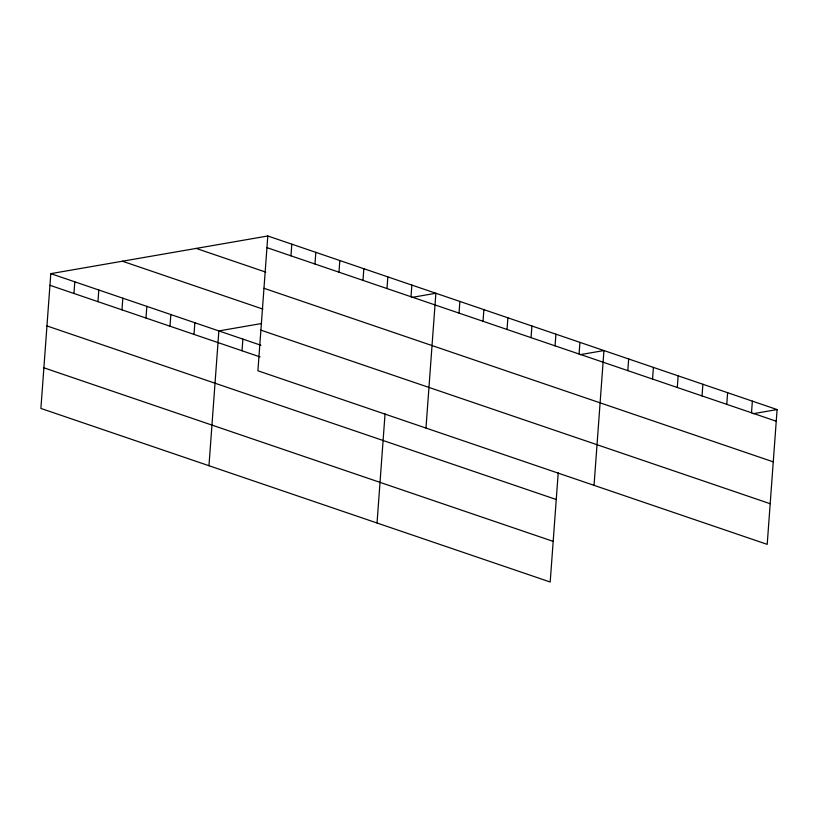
<?xml version="1.0" encoding="UTF-8"?>
<svg xmlns="http://www.w3.org/2000/svg" width="818" height="818" viewBox="0 0 818 818"><rect width="100%" height="100%" fill="white"/><g stroke="black" fill="none" stroke-linecap="round" stroke-linejoin="round"><path stroke-width="1.23" d="M267.803 235.983L257.905 370.779L767.202 544.359L777.1 409.562L267.803 235.983L50.798 273.641L40.9 408.438L550.197 582.017L558.213 472.845M73.957 293.478L74.806 281.821M97.966 301.668L98.814 290.012M121.974 309.848L122.833 298.192M145.982 318.028L146.841 306.372M169.991 326.208L170.85 314.552M193.999 334.398L194.858 322.742M208.968 465.718L218.866 330.922L261.586 323.509M242.026 350.758L242.874 339.102M290.952 255.829L291.811 244.173M314.961 264.01L315.82 252.353M338.969 272.189L339.828 260.533M362.988 280.369L363.836 268.713M386.996 288.56L387.844 276.903M377.037 522.999L385.053 413.826M411.004 296.74L411.863 285.083M425.974 428.059L435.871 293.263L411.996 297.404M459.021 313.11L459.88 301.453M483.029 321.29L483.888 309.633M507.037 329.47L507.896 317.813M531.056 337.66L531.904 325.993M555.064 345.84L555.923 334.184M579.072 354.02L579.931 342.364M594.042 485.34L603.94 350.544L580.064 354.685M627.815 370.636L628.674 358.979M652.56 379.061L653.408 367.405M677.294 387.497L678.153 375.84M702.028 395.932L702.887 384.276M726.773 404.358L727.621 392.701M751.507 412.793L752.366 401.137M753.235 413.704L777.1 409.562M266.944 247.639L776.241 421.219M196.187 248.416L265.819 272.138M263.958 288.273L773.255 461.853M122.414 261.218L262.864 309.081M260.881 330.145L770.188 503.724M50.798 273.641L260.881 345.247M49.939 285.298L260.032 356.904M46.963 325.932L556.26 499.512M43.886 367.803L553.183 541.383"/></g></svg>
